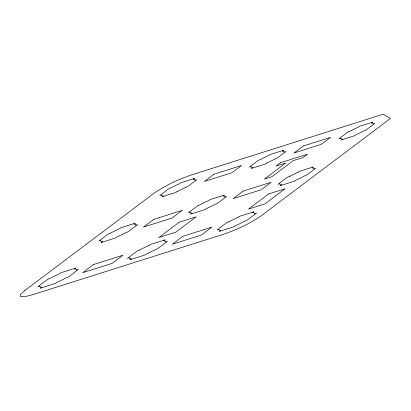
<?xml version="1.0" encoding="UTF-8"?>
<svg xmlns="http://www.w3.org/2000/svg" width="411" height="411" viewBox="0 0 411 411"><rect width="100%" height="100%" fill="white"/><g stroke="black" fill="none" stroke-linecap="round" stroke-linejoin="round"><path stroke-width="0.62" d="M177.182 191.485L175.939 192.42L162.093 196.802L163.342 195.867A18.459 3.077 -25.1 0 1 161.682 194.901L159.833 195.487L169.142 188.474L170.997 187.889A18.459 3.077 -25.1 0 1 179.473 183.717L180.722 182.777L194.562 178.395L193.314 179.335A18.459 3.077 -25.1 0 1 194.973 180.295L196.828 179.71L187.514 186.722L185.659 187.308M148.705 245.619L150.051 244.602L165.006 239.865L163.66 240.882A19.959 3.329 -25.1 0 1 165.453 241.92L167.457 241.288L157.392 248.866L155.389 249.498A19.959 3.329 -25.1 0 1 146.229 254.008L144.883 255.026L129.922 259.762L131.268 258.745A19.959 3.329 -25.1 0 1 129.48 257.707L127.477 258.339L137.541 250.761L139.54 250.124M266.498 163.146L265.275 164.066L251.655 168.382L252.883 167.457A18.161 3.031 -25.1 0 1 251.249 166.512L249.426 167.087L258.591 160.187L260.41 159.612A18.161 3.031 -25.1 0 1 268.753 155.502L269.981 154.582L283.595 150.267L282.372 151.191A18.161 3.031 -25.1 0 1 284.001 152.142L285.825 151.561L276.665 158.461L274.841 159.042M237.984 217.404L239.31 216.407L254.044 211.737L252.714 212.739A19.661 3.278 -25.1 0 1 254.481 213.766L256.454 213.139L246.538 220.604L244.571 221.231A19.661 3.278 -25.1 0 1 235.544 225.67L234.219 226.672L219.484 231.336L220.81 230.335A19.661 3.278 -25.1 0 1 219.042 229.312L217.07 229.934L226.985 222.469L228.958 221.848M298.006 172.348L299.275 171.392L313.336 166.938L312.072 167.894A18.757 3.129 -25.1 0 1 313.757 168.875L315.638 168.279L306.174 175.405L304.294 176A18.757 3.129 -25.1 0 1 295.679 180.239L294.41 181.194L280.348 185.644L281.612 184.693A18.757 3.129 -25.1 0 1 279.927 183.712L278.047 184.308L287.51 177.182L289.39 176.586M110.564 233.15L108.617 233.761L98.856 241.113L100.798 240.502A19.353 3.226 -25.1 0 0 102.539 241.509L101.229 242.495L115.743 237.897L117.048 236.916A19.353 3.226 -25.1 0 0 125.936 232.539L127.878 231.927L137.639 224.576L135.697 225.187A19.353 3.226 -25.1 0 0 133.96 224.18L135.265 223.194L120.757 227.792L119.452 228.773A19.353 3.226 -25.1 0 0 110.528 233.129M228.917 221.822A19.661 3.278 -25.1 0 1 237.943 217.383M289.359 176.566A18.757 3.129 -25.1 0 1 297.97 172.327M139.504 250.104A19.959 3.329 -25.1 0 1 148.664 245.593M274.769 159.093A18.161 3.031 -25.1 0 1 266.431 163.198M185.592 187.365A18.459 3.077 -25.1 0 1 177.115 191.536M24.639 290.669L20.55 294.517L20.56 296.598L24.439 296.778L31.945 294.913L223.933 234.121C237.075 229.579 249.831 223.682 261.278 215.739L390.45 118.466L383.144 114.222L191.156 175.014C178.014 179.561 165.263 185.453 153.812 193.396L24.639 290.669M48.097 279.048L37.879 286.739L39.913 286.097A20.257 3.38 -25.1 0 0 41.732 287.155L40.365 288.183L55.547 283.379L56.913 282.347A20.257 3.38 -25.1 0 0 66.212 277.769L68.241 277.127L78.455 269.436L76.425 270.078A20.257 3.38 -25.1 0 0 74.607 269.025L75.973 267.993L60.792 272.801L59.425 273.829A20.257 3.38 -25.1 0 0 50.127 278.406L48.097 279.048M93.492 264.545L82.678 272.688L112.141 263.359L122.956 255.216L93.492 264.545M153.714 219.387L143.501 227.078L172.075 218.03L182.294 210.334L153.714 219.387M213.941 174.228L204.329 181.467L232.01 172.697L241.627 165.458L213.941 174.228M198.066 205.474L188.454 212.713L190.365 212.107A19.045 3.175 -25.1 0 0 192.076 213.104L190.791 214.069L205.079 209.548L206.363 208.577A19.045 3.175 -25.1 0 0 215.112 204.272L217.029 203.666L226.641 196.427L224.73 197.028A19.045 3.175 -25.1 0 0 223.014 196.037L224.303 195.066L210.016 199.592L208.726 200.563A19.045 3.175 -25.1 0 0 199.946 204.848L198.066 205.474M179.237 222.187L158.81 237.568L175.774 232.194L196.201 216.813L179.237 222.187M280.456 162.735L275.992 166.101L285.732 163.013L264.376 179.098L271.954 176.699L293.315 160.614L303.056 157.531L307.515 154.166L280.456 162.735M182.859 236.31L172.348 244.232L201.369 235.041L211.881 227.124L182.859 236.31M243.086 191.151L233.176 198.616L261.304 189.712L271.214 182.243L243.086 191.151M303.313 145.992L293.999 153.005L321.238 144.379L330.547 137.366L303.313 145.992M348.035 131.895L339.024 138.682L340.817 138.117A17.868 2.98 -25.1 0 0 342.42 139.046L341.212 139.956L354.606 135.712L355.813 134.808A17.868 2.98 -25.1 0 0 364.018 130.77L365.811 130.2L374.822 123.413L373.029 123.983A17.868 2.98 -25.1 0 0 371.426 123.048L372.633 122.139L359.24 126.383L358.032 127.292A17.868 2.98 -25.1 0 0 349.828 131.33L348.035 131.895M268.604 193.951L248.48 209.112L264.997 203.877L285.126 188.721L268.604 193.951"/></g></svg>
